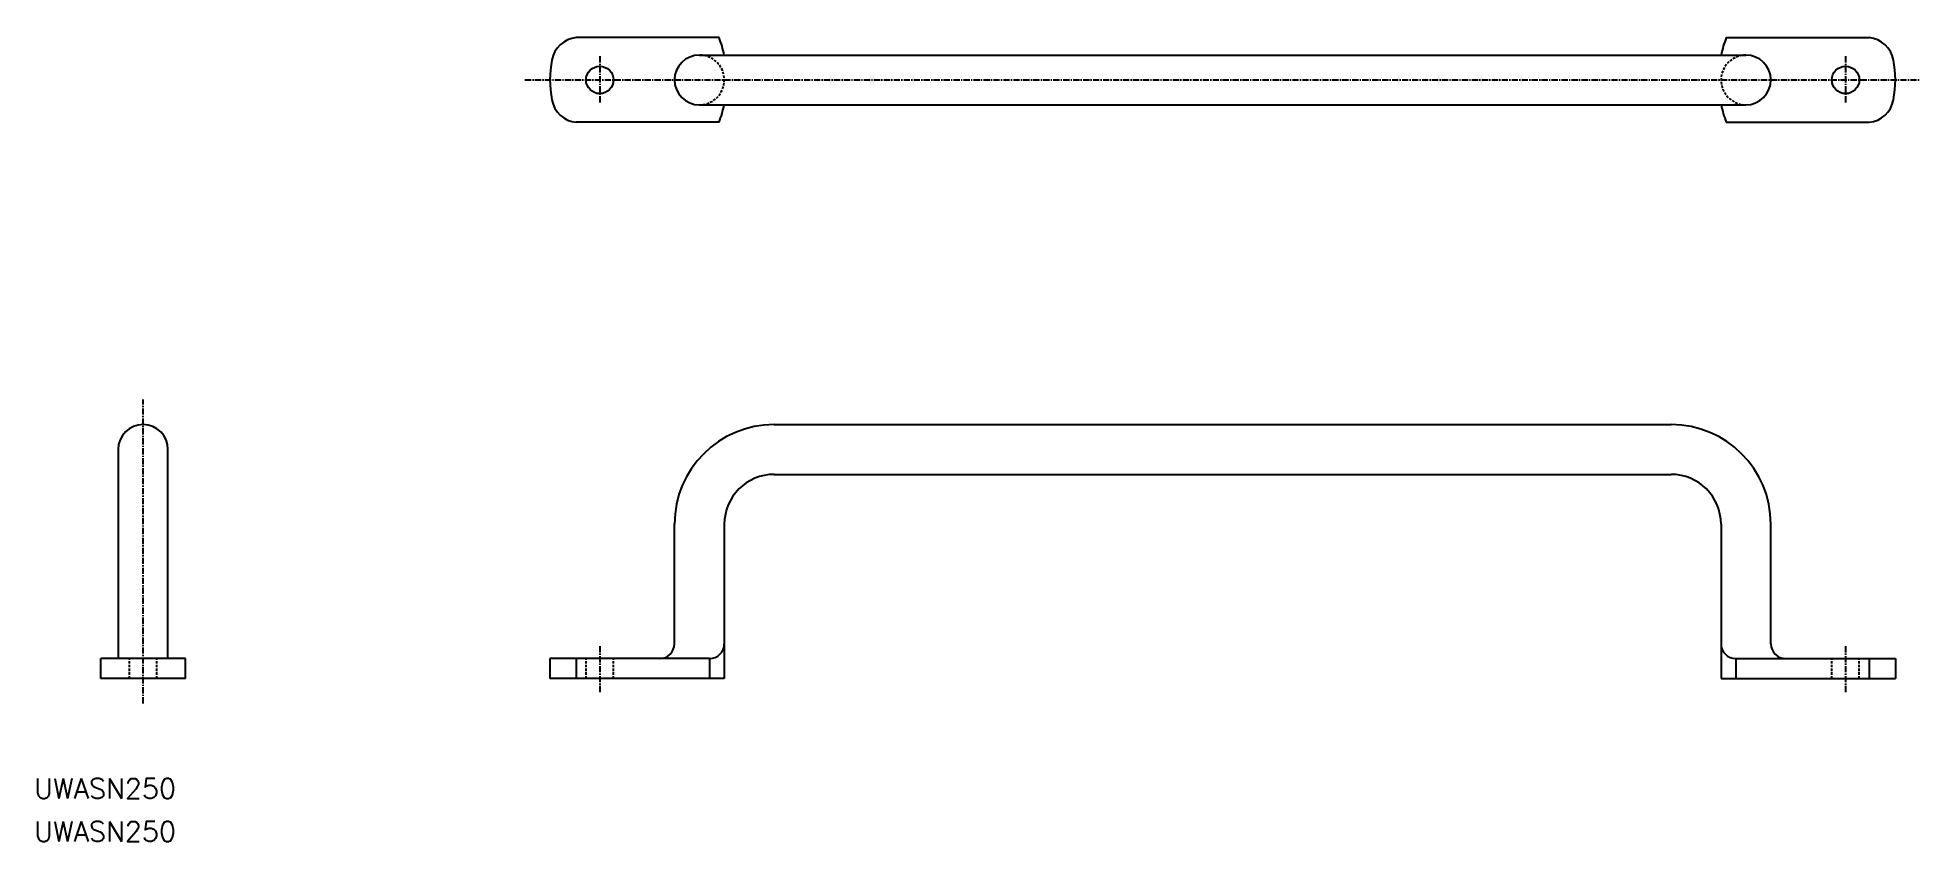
# Model space of a CAD drawing. Extents: x -21 to 357, y -33 to 129.
import ezdxf

# ---------------------------------------------------------------- set-up
doc = ezdxf.new("R2010")
doc.units = 0
doc.linetypes.add('CENTER', pattern=[2, 1.25, -0.25, 0.25, -0.25])
doc.linetypes.add('DASHED', pattern=[0.75, 0.5, -0.25])
doc.layers.get('0').update_dxf_attribs({"linetype": 'CONTINUOUS'})
doc.layers.add('CENTER', color=1, linetype='CENTER')
doc.styles.get("Standard").update_dxf_attribs({"font": 'txt.shx', "bigfont": 'bigfont.shx'})

msp = doc.modelspace()

# ---------------------------------------------------------------- linework, layer by layer
at = {"color": 7, "linetype": 'CONTINUOUS'}
for p, q in [((115.61, 128.7), (86.94, 128.7)), ((317.67, 128.7), (346.34, 128.7)), ((111.64, 125.2), (321.64, 125.2)), ((111.64, 115.2), (321.64, 115.2)), ((115.61, 111.7), (86.94, 111.7)), ((317.67, 111.7), (346.34, 111.7)), ((0, 51), (0, 51)), ((126.64, 51), (306.64, 51)), ((-5, 46), (-5, 4)), ((5, 4), (5, 46)), ((126.64, 41), (306.64, 41)), ((106.64, 7), (106.64, 31)), ((116.64, 31), (116.64, 0)), ((316.64, 31), (316.64, 0)), ((326.64, 7), (326.64, 31)), ((8.5, 4), (-8.5, 4)), ((-8.5, 0), (-8.5, 4)), ((8.5, 0), (8.5, 4)), ((81.64, 4), (81.64, 0)), ((113.64, 4), (81.64, 4)), ((86.94, 4), (86.94, 0)), ((113.64, 4), (113.64, 0)), ((319.64, 4), (351.64, 4)), ((319.64, 4), (319.64, 0)), ((346.34, 4), (346.34, 0)), ((351.64, 4), (351.64, 0)), ((8.5, 0), (-8.5, 0)), ((116.64, 0), (81.64, 0)), ((316.64, 0), (351.64, 0))]:
    msp.add_line(p, q, dxfattribs=at)
at = {"color": 3, "linetype": 'DASHED'}
for p, q in [((-2.75, 0), (-2.75, 4)), ((2.75, 0), (2.75, 4)), ((88.89, 0), (88.89, 4)), ((94.39, 0), (94.39, 4)), ((338.89, 0), (338.89, 4)), ((344.39, 0), (344.39, 4))]:
    msp.add_line(p, q, dxfattribs=at)
at = {"color": 7, "linetype": 'CONTINUOUS'}
for centre in [(91.64, 120.2), (341.64, 120.2)]:
    msp.add_circle(centre, 2.75, dxfattribs=at)
for centre, radius, start, end in [((87.43, 123.25), 5.47, 95.1317, 170.0069), ((90.82, 119.47), 26.44, 12.5109, 20.4249), ((342.46, 119.47), 26.44, 159.5751, 167.4891), ((345.85, 123.25), 5.47, 9.9931, 84.8683), ((111.64, 120.2), 5, 90, 270), ((321.64, 120.2), 5, 270, 90), ((101.64, 120.2), 20, 168.463, 191.537), ((331.64, 120.2), 20, 348.463, 11.537), ((87.43, 117.15), 5.47, 189.9931, 264.8683), ((90.82, 120.93), 26.44, 339.5751, 347.4891), ((342.46, 120.93), 26.44, 192.5109, 200.4249), ((345.85, 117.15), 5.47, 275.1317, 350.0069), ((0, 46), 5, 90, 180), ((0, 46), 5, 0, 90), ((126.64, 31), 20, 90, 180), ((306.64, 31), 20, 0, 90), ((126.64, 31), 10, 90, 180), ((306.64, 31), 10, 0, 90), ((103.64, 7), 3, 270, 0), ((113.64, 7), 3, 270, 0), ((319.64, 7), 3, 180, 270), ((329.64, 7), 3, 180, 270)]:
    msp.add_arc(centre, radius, start, end, dxfattribs=at)
at = {"color": 3, "linetype": 'DASHED'}
for centre, start, end in [((111.64, 120.2), 270, 90), ((321.64, 120.2), 90, 270)]:
    msp.add_arc(centre, 5, start, end, dxfattribs=at)
at = {"layer": 'CENTER', "color": 1, "linetype": 'CENTER'}
for p, q in [((91.64, 124.95), (91.64, 115.45)), ((341.64, 124.95), (341.64, 115.45)), ((76.64, 120.2), (356.64, 120.2)), ((0, -5), (0, 56)), ((91.64, 6.5), (91.64, -3)), ((341.64, 6.5), (341.64, -3))]:
    msp.add_line(p, q, dxfattribs=at)

# ---------------------------------------------------------------- texts
at = {"color": 7, "linetype": 'CONTINUOUS'}
for p in [(-21.84, -24.1), (-21.84, -32.7)]:
    msp.add_text('UWASN250', height=4, dxfattribs=at).set_placement(p)

doc.saveas('drawing.dxf')
